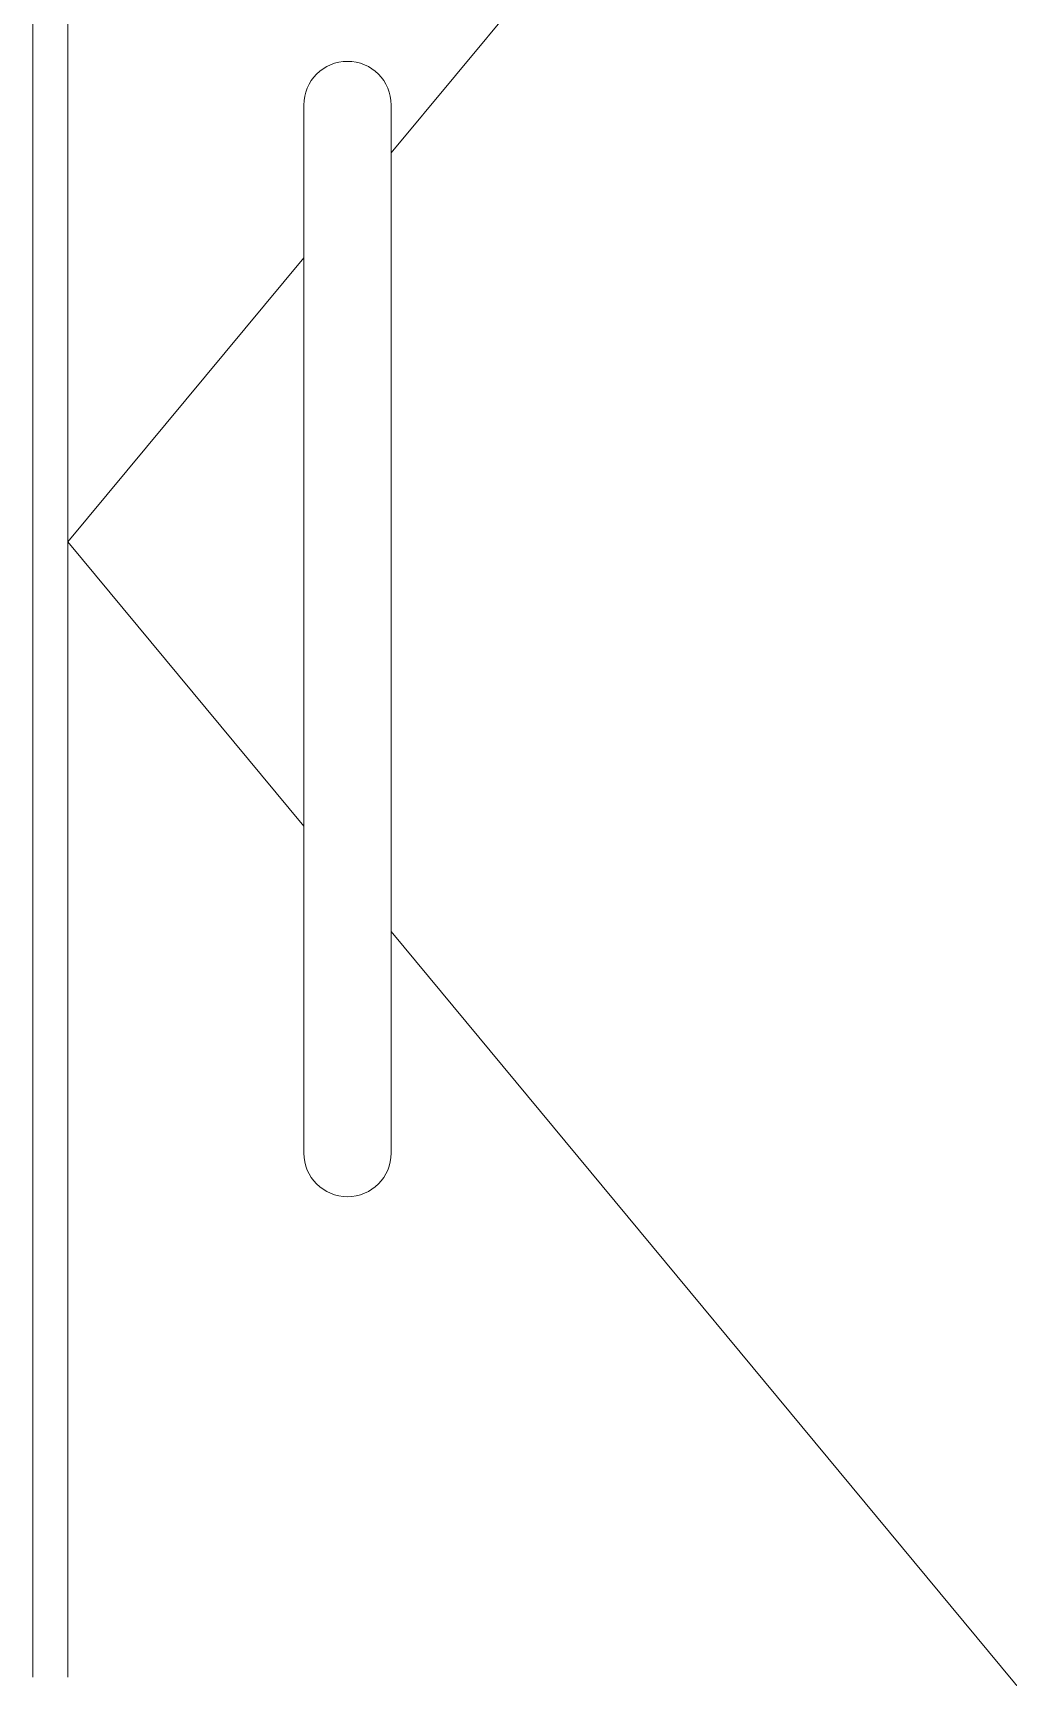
# Model space of a CAD drawing. Header units: millimetres. Extents: x 0 to 102275, y -2706 to 7916.
# Drawn here: x 74291.1 to 74570.1, y 700 to 1170.6 of the extents above; entities that cross this region are included whole.
import ezdxf

# ---------------------------------------------------------------- set-up
doc = ezdxf.new("R2010")
doc.units = ezdxf.units.MM
doc.layers.add('A-DOOR', color=7, linetype='Continuous', lineweight=9)
doc.layers.add('A-DOOR-FRAM-1', color=7, linetype='Continuous', lineweight=9)

# ---------------------------------------------------------------- blocks, each defined once
blk = doc.blocks.new('110_Дверь_СКБ_1Ст_Внутренняя1 - Д-7_л__950x2100h_Туалет-21784696-Развертка 1_15-1')
at = {"layer": 'A-DOOR'}
for p, q in [((71610, 2048.33), (70852.5, 1136.36)), ((70827.5, 1150), (70827.5, 850)), ((70852.5, 850), (70852.5, 1150)), ((70827.5, 1106.26), (70760, 1025)), ((70760, 1025), (70827.5, 943.6)), ((70852.5, 913.46), (71610, 0))]:
    blk.add_line(p, q, dxfattribs=at)
for centre, start, end in [((70840, 1150), 0, 180), ((70840, 850), 180, 360)]:
    blk.add_arc(centre, 12.5, start, end, dxfattribs=at)
at = {"layer": 'A-DOOR-FRAM-1'}
for p, q in [((70750, 700), (70750, 2060)), ((70760, 2060), (70760, 700))]:
    blk.add_line(p, q, dxfattribs=at)

msp = doc.modelspace()

# ---------------------------------------------------------------- block references
at = {"layer": 'A-DOOR'}
msp.add_blockref('110_Дверь_СКБ_1Ст_Внутренняя1 - Д-7_л__950x2100h_Туалет-21784696-Развертка 1_15-1', (3541.09, 0), dxfattribs=at)

doc.saveas('drawing.dxf')
